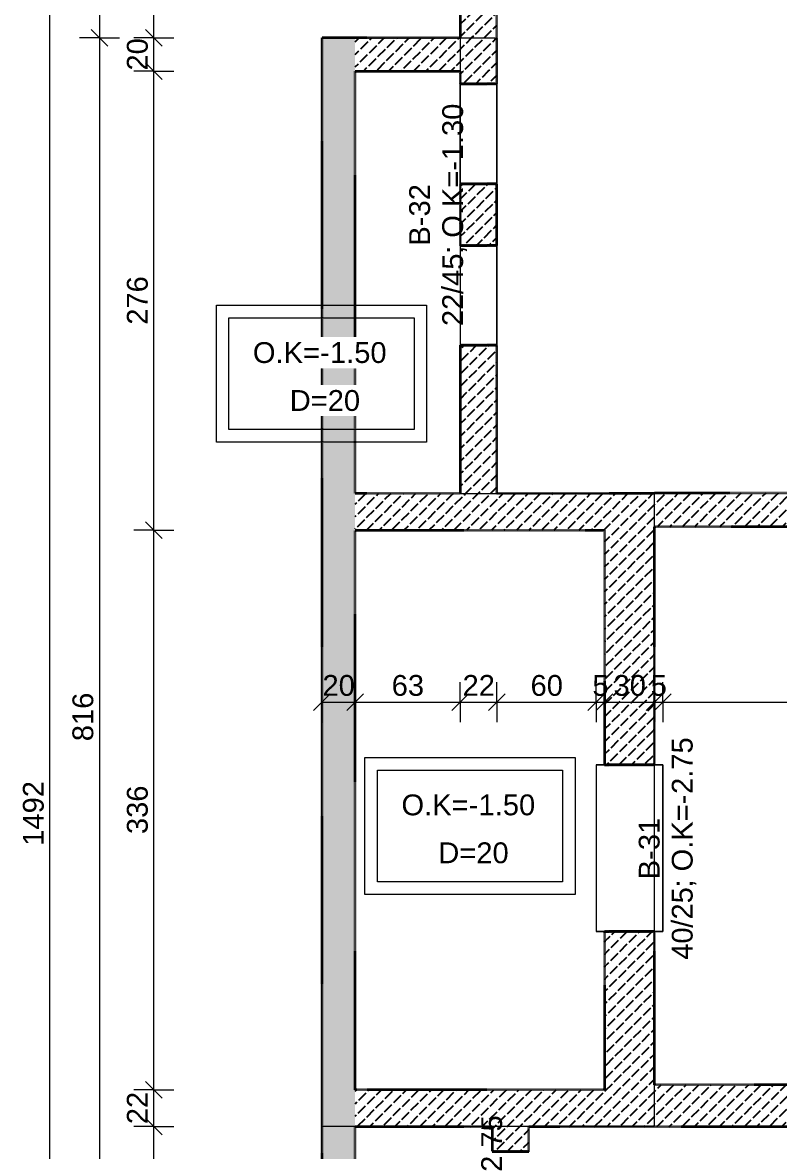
# Model space of a CAD drawing. Header units: centimetres. Extents: x -18 to 1404, y 111 to 1872.
# Drawn here: x -18 to 436, y 798 to 1475 of the extents above; entities that cross this region are included whole.
import ezdxf

# ---------------------------------------------------------------- set-up
doc = ezdxf.new("R2010")
doc.units = ezdxf.units.CM
doc.linetypes.add('Beton Ole', pattern=[0.3, 0.15, -0.15])
for name, color, linetype, lineweight in [('Dimensions', 90, 'Continuous', 9), ('Dimensions-50', 90, 'Continuous', 9), ('Floor Tags', 90, 'Continuous', 9), ('IfcBuildingElementProxy', 7, 'Continuous', 18), ('IfcSlab', 7, 'Continuous', 18), ('IfcWall', 7, 'Continuous', 25), ('Structural Framing Tags', 90, 'Continuous', 9)]:
    doc.layers.add(name, color=color, linetype=linetype, lineweight=lineweight)
doc.styles.add('Arial', font='arial.ttf', dxfattribs={"height": 12.5})
doc.dimstyles.new('Deng_-_2mm_Arial_2', dxfattribs={"dimscale": 30.48, "dimtxt": 12.753242, "dimasz": 0.328084, "dimexe": 0.393701, "dimexo": 0.0625, "dimgap": 0, "dimtad": 1, "dimdec": 0, "dimzin": 0, "dimdsep": 46, "dimtxsty": 'Arial', "dimblk1": 'OBLIQUE', "dimblk2": 'OBLIQUE', "dimsah": 1, "dimcen": 0.09, "dimazin": 0, "dimtfac": 1, "dimtdec": 4, "dimtix": 1, "dimtmove": 0, "dimatfit": 3, "dimfxl": 0.393701, "dimfxlon": 1, "dimtvp": 1, "dimtolj": 1, "dimtzin": 0, "dimarcsym": 2})
pattern_1 = [(45, (0, 0), (0.34224, 7.8404), [6.271, -1.524])]

# ---------------------------------------------------------------- blocks, each defined once
blk = doc.blocks.new('M_Concrete-Rectangular Beam1 - 40_25-9056376-K-11')
at = {"layer": 'IfcBuildingElementProxy', "color": 50}
for p, q in [((-50, 20), (-50, -20)), ((-50, 15), (-50, 20)), ((50, 20), (-50, 20)), ((-50, 20), (50, 20)), ((-50, -15), (-50, 15)), ((50, 20), (50, 15)), ((50, -20), (50, 20)), ((50, 15), (50, -15)), ((-50, -20), (-50, -15)), ((-50, -20), (50, -20)), ((-50, -20), (50, -20)), ((50, -15), (50, -20))]:
    blk.add_line(p, q, dxfattribs=at)
blk = doc.blocks.new('TAGFLOOR - D_-1983752-K-11')
at = {"layer": 'Floor Tags'}
for p, q in [((-1.548, -0.773), (-1.548, 0.87)), ((-1.548, 0.87), (0.976, 0.87)), ((0.976, 0.87), (0.976, -0.773)), ((-1.398, 0.72), (0.826, 0.72)), ((-1.398, -0.623), (-1.398, 0.72)), ((0.826, 0.72), (0.826, -0.623)), ((0.826, -0.623), (-1.398, -0.623)), ((0.976, -0.773), (-1.548, -0.773))]:
    blk.add_line(p, q, dxfattribs=at)
blk = doc.blocks.new('DIMBLOCK42-K-11')
at = {"layer": 'Dimensions-50', "transparency": 16777216}
for p, q in [((60.78, 812.76), (55.78, 817.76)), ((60.78, 812.76), (48.78, 812.76)), ((60.78, 317.88), (60.78, 812.76)), ((60.78, 812.76), (65.78, 807.76)), ((60.78, 812.76), (72.78, 812.76)), ((60.78, 317.88), (55.78, 322.88)), ((60.78, 317.88), (48.78, 317.88)), ((60.78, 317.88), (65.78, 312.88)), ((60.78, 317.88), (72.78, 317.88))]:
    blk.add_line(p, q, dxfattribs=at)
at = {"layer": 'Dimensions-50', "color": 0, "transparency": 16777216, "insert": (44.56, 550.9), "char_height": 12.5, "width": 34.6103, "attachment_point": 1, "rotation": 90, "line_spacing_factor": 0.941778, "style": 'Arial'}
blk.add_mtext('495', dxfattribs=at)
blk = doc.blocks.new('_Oblique')
at = {"color": 0, "linetype": 'ByBlock', "lineweight": -2}
blk.add_line((-0.5, -0.5), (0.5, 0.5), dxfattribs=at)
blk = doc.blocks.new('DIMBLOCK43-K-11')
at = {"layer": 'Dimensions-50', "transparency": 16777216}
for p, q in [((60.78, 834.76), (48.78, 834.76)), ((60.78, 834.76), (55.78, 839.76)), ((60.78, 812.76), (60.78, 834.76)), ((60.78, 834.76), (65.78, 829.76)), ((60.78, 834.76), (72.78, 834.76)), ((60.78, 812.76), (55.78, 817.76)), ((60.78, 812.76), (48.78, 812.76)), ((60.78, 812.76), (65.78, 807.76)), ((60.78, 812.76), (72.78, 812.76))]:
    blk.add_line(p, q, dxfattribs=at)
at = {"layer": 'Dimensions-50', "color": 0, "transparency": 16777216, "insert": (44.56, 814.15), "char_height": 12.5, "width": 23.0736, "attachment_point": 1, "rotation": 90, "line_spacing_factor": 0.941778, "style": 'Arial'}
blk.add_mtext('22', dxfattribs=at)
blk = doc.blocks.new('DIMBLOCK44-K-11')
at = {"layer": 'Dimensions-50', "transparency": 16777216}
for p, q in [((60.78, 1170.69), (55.78, 1175.69)), ((60.78, 1170.69), (48.78, 1170.69)), ((60.78, 834.76), (60.78, 1170.69)), ((60.78, 1170.69), (65.78, 1165.69)), ((60.78, 1170.69), (72.78, 1170.69)), ((60.78, 834.76), (48.78, 834.76)), ((60.78, 834.76), (55.78, 839.76)), ((60.78, 834.76), (65.78, 829.76)), ((60.78, 834.76), (72.78, 834.76))]:
    blk.add_line(p, q, dxfattribs=at)
at = {"layer": 'Dimensions-50', "color": 0, "transparency": 16777216, "insert": (44.56, 988.3), "char_height": 12.5, "width": 34.6103, "attachment_point": 1, "rotation": 90, "line_spacing_factor": 0.941778, "style": 'Arial'}
blk.add_mtext('336', dxfattribs=at)
blk = doc.blocks.new('DIMBLOCK45-K-11')
at = {"layer": 'Dimensions-50', "transparency": 16777216}
for p, q in [((60.78, 1446.25), (55.78, 1451.25)), ((60.78, 1446.25), (48.78, 1446.25)), ((60.78, 1170.69), (60.78, 1446.25)), ((60.78, 1446.25), (65.78, 1441.25)), ((60.78, 1446.25), (72.78, 1446.25)), ((60.78, 1170.69), (55.78, 1175.69)), ((60.78, 1170.69), (48.78, 1170.69)), ((60.78, 1170.69), (65.78, 1165.69)), ((60.78, 1170.69), (72.78, 1170.69))]:
    blk.add_line(p, q, dxfattribs=at)
at = {"layer": 'Dimensions-50', "color": 0, "transparency": 16777216, "insert": (44.56, 1294.05), "char_height": 12.5, "width": 34.6103, "attachment_point": 1, "rotation": 90, "line_spacing_factor": 0.941778, "style": 'Arial'}
blk.add_mtext('276', dxfattribs=at)
blk = doc.blocks.new('DIMBLOCK46-K-11')
at = {"layer": 'Dimensions-50', "transparency": 16777216}
for p, q in [((60.78, 1466.25), (55.78, 1471.25)), ((60.78, 1466.25), (48.78, 1466.25)), ((60.78, 1446.25), (60.78, 1466.25)), ((60.78, 1466.25), (65.78, 1461.25)), ((60.78, 1466.25), (72.78, 1466.25)), ((60.78, 1446.25), (55.78, 1451.25)), ((60.78, 1446.25), (48.78, 1446.25)), ((60.78, 1446.25), (65.78, 1441.25)), ((60.78, 1446.25), (72.78, 1446.25))]:
    blk.add_line(p, q, dxfattribs=at)
at = {"layer": 'Dimensions-50', "color": 0, "transparency": 16777216, "insert": (44.56, 1446.64), "char_height": 12.5, "width": 23.0736, "attachment_point": 1, "rotation": 90, "line_spacing_factor": 0.941778, "style": 'Arial'}
blk.add_mtext('20', dxfattribs=at)
blk = doc.blocks.new('DIMBLOCK47-K-11')
at = {"layer": 'Dimensions-50', "transparency": 16777216}
for p, q in [((60.78, 1653.69), (48.78, 1653.69)), ((60.78, 1653.69), (55.78, 1658.69)), ((60.78, 1466.25), (60.78, 1653.69)), ((60.78, 1653.69), (65.78, 1648.69)), ((60.78, 1653.69), (72.78, 1653.69)), ((60.78, 1466.25), (55.78, 1471.25)), ((60.78, 1466.25), (48.78, 1466.25)), ((60.78, 1466.25), (65.78, 1461.25)), ((60.78, 1466.25), (72.78, 1466.25))]:
    blk.add_line(p, q, dxfattribs=at)
at = {"layer": 'Dimensions-50', "color": 0, "transparency": 16777216, "insert": (44.56, 1545.55), "char_height": 12.5, "width": 34.6103, "attachment_point": 1, "rotation": 90, "line_spacing_factor": 0.941778, "style": 'Arial'}
blk.add_mtext('187', dxfattribs=at)
blk = doc.blocks.new('DIMBLOCK51-K-11')
at = {"layer": 'Dimensions-50', "transparency": 16777216}
for p, q in [((28.07, 1673.69), (23.07, 1678.69)), ((28.07, 1673.69), (16.07, 1673.69)), ((28.07, 1673.69), (28.07, 1466.25)), ((28.07, 1673.69), (33.07, 1668.69)), ((28.07, 1673.69), (40.07, 1673.69)), ((28.07, 1466.25), (23.07, 1471.25)), ((28.07, 1466.25), (16.07, 1466.25)), ((28.07, 1466.25), (33.07, 1461.25)), ((28.07, 1466.25), (40.07, 1466.25))]:
    blk.add_line(p, q, dxfattribs=at)
at = {"layer": 'Dimensions-50', "color": 0, "transparency": 16777216, "insert": (11.85, 1555.55), "char_height": 12.5, "width": 34.6103, "attachment_point": 1, "rotation": 90, "line_spacing_factor": 0.941778, "style": 'Arial'}
blk.add_mtext('207', dxfattribs=at)
blk = doc.blocks.new('DIMBLOCK52-K-11')
at = {"layer": 'Dimensions-50', "transparency": 16777216}
for p, q in [((28.07, 1466.25), (23.07, 1471.25)), ((28.07, 1466.25), (16.07, 1466.25)), ((28.07, 1466.25), (28.07, 650.7)), ((28.07, 1466.25), (33.07, 1461.25)), ((28.07, 1466.25), (40.07, 1466.25)), ((28.07, 650.7), (16.07, 650.7)), ((28.07, 650.7), (23.07, 655.7)), ((28.07, 650.7), (33.07, 645.7)), ((28.07, 650.7), (40.07, 650.7))]:
    blk.add_line(p, q, dxfattribs=at)
at = {"layer": 'Dimensions-50', "color": 0, "transparency": 16777216, "insert": (11.85, 1044.06), "char_height": 12.5, "width": 34.6103, "attachment_point": 1, "rotation": 90, "line_spacing_factor": 0.941778, "style": 'Arial'}
blk.add_mtext('816', dxfattribs=at)
blk = doc.blocks.new('DIMBLOCK55-K-11')
at = {"layer": 'Dimensions-50', "transparency": 16777216}
for p, q in [((-1.66, 1746.69), (-6.66, 1751.69)), ((-1.66, 1746.69), (-13.66, 1746.69)), ((-1.66, 254.32), (-1.66, 1746.69)), ((-1.66, 1746.69), (3.34, 1741.69)), ((-1.66, 1746.69), (10.34, 1746.69)), ((-1.66, 254.32), (-6.66, 259.32)), ((-1.66, 254.32), (-13.66, 254.32)), ((-1.66, 254.32), (3.34, 249.32)), ((-1.66, 254.32), (10.34, 254.32))]:
    blk.add_line(p, q, dxfattribs=at)
at = {"layer": 'Dimensions-50', "color": 0, "transparency": 16777216, "insert": (-17.89, 981.28), "char_height": 12.5, "width": 46.1471, "attachment_point": 1, "rotation": 90, "line_spacing_factor": 0.941778, "style": 'Arial'}
blk.add_mtext('1492', dxfattribs=at)
blk = doc.blocks.new('DIMBLOCK91-K-11')
at = {"layer": 'Dimensions-50', "transparency": 16777216}
for p, q in [((161.61, 1067.56), (161.61, 1079.56)), ((181.61, 1067.56), (181.61, 1079.56)), ((161.61, 1067.56), (166.61, 1072.56)), ((181.61, 1067.56), (186.61, 1072.56)), ((161.61, 1067.56), (156.61, 1062.56)), ((161.61, 1067.56), (181.61, 1067.56)), ((161.61, 1067.56), (161.61, 1055.56)), ((181.61, 1067.56), (176.61, 1062.56)), ((181.61, 1067.56), (181.61, 1055.56))]:
    blk.add_line(p, q, dxfattribs=at)
at = {"layer": 'Dimensions-50', "color": 0, "transparency": 16777216, "insert": (162, 1083.79), "char_height": 12.5, "width": 23.0736, "attachment_point": 1, "line_spacing_factor": 0.941778, "style": 'Arial'}
blk.add_mtext('20', dxfattribs=at)
blk = doc.blocks.new('DIMBLOCK92-K-11')
at = {"layer": 'Dimensions-50', "transparency": 16777216}
for p, q in [((181.61, 1067.56), (181.61, 1079.56)), ((244.72, 1067.56), (244.72, 1079.56)), ((181.61, 1067.56), (186.61, 1072.56)), ((244.72, 1067.56), (249.72, 1072.56)), ((181.61, 1067.56), (176.61, 1062.56)), ((181.61, 1067.56), (244.72, 1067.56)), ((181.61, 1067.56), (181.61, 1055.56)), ((244.72, 1067.56), (239.72, 1062.56)), ((244.72, 1067.56), (244.72, 1055.56))]:
    blk.add_line(p, q, dxfattribs=at)
at = {"layer": 'Dimensions-50', "color": 0, "transparency": 16777216, "insert": (203.55, 1083.79), "char_height": 12.5, "width": 23.0736, "attachment_point": 1, "line_spacing_factor": 0.941778, "style": 'Arial'}
blk.add_mtext('63', dxfattribs=at)
blk = doc.blocks.new('DIMBLOCK93-K-11')
at = {"layer": 'Dimensions-50', "transparency": 16777216}
for p, q in [((244.72, 1067.56), (244.72, 1079.56)), ((266.72, 1067.56), (266.72, 1079.56)), ((244.72, 1067.56), (249.72, 1072.56)), ((266.72, 1067.56), (271.72, 1072.56)), ((244.72, 1067.56), (239.72, 1062.56)), ((244.72, 1067.56), (266.72, 1067.56)), ((244.72, 1067.56), (244.72, 1055.56)), ((266.72, 1067.56), (261.72, 1062.56)), ((266.72, 1067.56), (266.72, 1055.56))]:
    blk.add_line(p, q, dxfattribs=at)
at = {"layer": 'Dimensions-50', "color": 0, "transparency": 16777216, "insert": (246.1, 1083.79), "char_height": 12.5, "width": 23.0736, "attachment_point": 1, "line_spacing_factor": 0.941778, "style": 'Arial'}
blk.add_mtext('22', dxfattribs=at)
blk = doc.blocks.new('DIMBLOCK94-K-11')
at = {"layer": 'Dimensions-50', "transparency": 16777216}
for p, q in [((266.72, 1067.56), (266.72, 1079.56)), ((326.37, 1067.56), (326.37, 1079.56)), ((266.72, 1067.56), (271.72, 1072.56)), ((326.37, 1067.56), (331.37, 1072.56)), ((266.72, 1067.56), (261.72, 1062.56)), ((266.72, 1067.56), (326.37, 1067.56)), ((266.72, 1067.56), (266.72, 1055.56)), ((326.37, 1067.56), (321.37, 1062.56)), ((326.37, 1067.56), (326.37, 1055.56))]:
    blk.add_line(p, q, dxfattribs=at)
at = {"layer": 'Dimensions-50', "color": 0, "transparency": 16777216, "insert": (286.93, 1083.79), "char_height": 12.5, "width": 23.0736, "attachment_point": 1, "line_spacing_factor": 0.941778, "style": 'Arial'}
blk.add_mtext('60', dxfattribs=at)
blk = doc.blocks.new('DIMBLOCK95-K-11')
at = {"layer": 'Dimensions-50', "transparency": 16777216}
for p, q in [((326.37, 1067.56), (326.37, 1079.56)), ((331.37, 1067.56), (331.37, 1079.56)), ((326.37, 1067.56), (331.37, 1072.56)), ((331.37, 1067.56), (336.37, 1072.56)), ((326.37, 1067.56), (321.37, 1062.56)), ((326.37, 1067.56), (331.37, 1067.56)), ((331.37, 1067.56), (326.37, 1062.56)), ((326.37, 1067.56), (326.37, 1055.56)), ((331.37, 1067.56), (331.37, 1055.56))]:
    blk.add_line(p, q, dxfattribs=at)
at = {"layer": 'Dimensions-50', "color": 0, "transparency": 16777216, "insert": (324.07, 1083.79), "char_height": 12.5, "width": 11.5368, "attachment_point": 1, "line_spacing_factor": 0.941778, "style": 'Arial'}
blk.add_mtext('\\fArial|b0|i0|c177|p34|;5', dxfattribs=at)
blk = doc.blocks.new('DIMBLOCK96-K-11')
at = {"layer": 'Dimensions-50', "transparency": 16777216}
for p, q in [((331.37, 1067.56), (331.37, 1079.56)), ((361.37, 1067.56), (361.37, 1079.56)), ((331.37, 1067.56), (336.37, 1072.56)), ((361.37, 1067.56), (366.37, 1072.56)), ((331.37, 1067.56), (326.37, 1062.56)), ((331.37, 1067.56), (361.37, 1067.56)), ((331.37, 1067.56), (331.37, 1055.56)), ((361.37, 1067.56), (356.37, 1062.56)), ((361.37, 1067.56), (361.37, 1055.56))]:
    blk.add_line(p, q, dxfattribs=at)
at = {"layer": 'Dimensions-50', "color": 0, "transparency": 16777216, "insert": (336.76, 1083.79), "char_height": 12.5, "width": 23.0736, "attachment_point": 1, "line_spacing_factor": 0.941778, "style": 'Arial'}
blk.add_mtext('30', dxfattribs=at)
blk = doc.blocks.new('DIMBLOCK97-K-11')
at = {"layer": 'Dimensions-50', "transparency": 16777216}
for p, q in [((361.37, 1067.56), (361.37, 1079.56)), ((366.37, 1067.56), (366.37, 1079.56)), ((361.37, 1067.56), (366.37, 1072.56)), ((366.37, 1067.56), (371.37, 1072.56)), ((361.37, 1067.56), (356.37, 1062.56)), ((361.37, 1067.56), (366.37, 1067.56)), ((366.37, 1067.56), (361.37, 1062.56)), ((361.37, 1067.56), (361.37, 1055.56)), ((366.37, 1067.56), (366.37, 1055.56))]:
    blk.add_line(p, q, dxfattribs=at)
at = {"layer": 'Dimensions-50', "color": 0, "transparency": 16777216, "insert": (359.07, 1083.79), "char_height": 12.5, "width": 11.5368, "attachment_point": 1, "line_spacing_factor": 0.941778, "style": 'Arial'}
blk.add_mtext('\\fArial|b0|i0|c177|p34|;5', dxfattribs=at)
blk = doc.blocks.new('DIMBLOCK98-K-11')
at = {"layer": 'Dimensions-50', "transparency": 16777216}
for p, q in [((366.37, 1067.56), (366.37, 1079.56)), ((609.37, 1067.56), (609.37, 1079.56)), ((366.37, 1067.56), (371.37, 1072.56)), ((609.37, 1067.56), (614.37, 1072.56)), ((366.37, 1067.56), (361.37, 1062.56)), ((366.37, 1067.56), (609.37, 1067.56)), ((366.37, 1067.56), (366.37, 1055.56)), ((609.37, 1067.56), (604.37, 1062.56)), ((609.37, 1067.56), (609.37, 1055.56))]:
    blk.add_line(p, q, dxfattribs=at)
at = {"layer": 'Dimensions-50', "color": 0, "transparency": 16777216, "insert": (473.45, 1083.79), "char_height": 12.5, "width": 34.6103, "attachment_point": 1, "line_spacing_factor": 0.941778, "style": 'Arial'}
blk.add_mtext('243', dxfattribs=at)

msp = doc.modelspace()

# ---------------------------------------------------------------- hatches: boundary and pattern name
at = {"layer": 'IfcWall', "linetype": 'Beton Ole'}
h = msp.add_hatch(dxfattribs=at)
h.set_pattern_fill('FP_1', color=256, style=0, pattern_type=2)
h.set_pattern_definition(pattern_1)
h.paths.add_polyline_path([(266.72, 1466.25), (266.72, 1746.69), (244.72, 1746.69), (244.72, 1466.25)])
h = msp.add_hatch(dxfattribs=at)
h.set_pattern_fill('FP_1', color=256, style=0, pattern_type=2)
h.set_pattern_definition(pattern_1)
h.paths.add_polyline_path([(181.61, 297.85), (181.61, 1466.25), (161.61, 1466.25), (161.61, 297.85)])
h = msp.add_hatch(dxfattribs=at)
h.set_pattern_fill('FP_1', color=256, style=0, pattern_type=2)
h.set_pattern_definition(pattern_1)
h.paths.add_polyline_path([(266.72, 1446.25), (266.72, 1466.25), (181.61, 1466.25), (181.61, 1446.25), (244.72, 1446.25)])
h = msp.add_hatch(dxfattribs=at)
h.set_pattern_fill('FP_1', color=256, style=0, pattern_type=2)
h.set_pattern_definition(pattern_1)
h.paths.add_polyline_path([(244.72, 1438.69), (266.72, 1438.69), (266.72, 1446.25), (244.72, 1446.25)])
h = msp.add_hatch(dxfattribs=at)
h.set_pattern_fill('FP_1', color=256, style=0, pattern_type=2)
h.set_pattern_definition(pattern_1)
h.paths.add_polyline_path([(266.72, 1341.69), (266.72, 1378.69), (244.72, 1378.69), (244.72, 1341.69)])
h = msp.add_hatch(dxfattribs=at)
h.set_pattern_fill('FP_1', color=256, style=0, pattern_type=2)
h.set_pattern_definition(pattern_1)
h.paths.add_polyline_path([(266.72, 1192.69), (266.72, 1281.69), (244.72, 1281.69), (244.72, 1192.69)])
h = msp.add_hatch(dxfattribs=at)
h.set_pattern_fill('FP_1', color=256, style=0, pattern_type=2)
h.set_pattern_definition(pattern_1)
h.paths.add_polyline_path([(331.37, 1170.69), (331.37, 1192.69), (181.61, 1192.69), (181.61, 1170.69), (299.31, 1170.69)])
h = msp.add_hatch(dxfattribs=at)
h.set_pattern_fill('FP_1', color=256, style=0, pattern_type=2)
h.set_pattern_definition(pattern_1)
h.paths.add_polyline_path([(331.37, 1029.8), (361.37, 1029.8), (361.37, 1192.69), (331.37, 1192.69), (331.37, 1170.69)])
h = msp.add_hatch(dxfattribs=at)
h.set_pattern_fill('FP_1', color=256, style=0, pattern_type=2)
h.set_pattern_definition(pattern_1)
h.paths.add_polyline_path([(609.37, 1172.93), (609.37, 1192.93), (361.37, 1192.93), (361.37, 1172.93)])
h = msp.add_hatch(dxfattribs=at)
h.set_pattern_fill('FP_1', color=256, style=0, pattern_type=2)
h.set_pattern_definition(pattern_1)
h.paths.add_polyline_path([(361.37, 812.76), (361.37, 929.8), (331.37, 929.8), (331.37, 812.76)])
h = msp.add_hatch(dxfattribs=at)
h.set_pattern_fill('FP_1', color=256, style=0, pattern_type=2)
h.set_pattern_definition(pattern_1)
h.paths.add_polyline_path([(331.37, 812.76), (331.37, 834.76), (181.61, 834.76), (181.61, 812.76), (285.85, 812.76)])
h = msp.add_hatch(dxfattribs=at)
h.set_pattern_fill('FP_1', color=256, style=0, pattern_type=2)
h.set_pattern_definition(pattern_1)
h.paths.add_polyline_path([(692.33, 812.76), (692.33, 837.76), (361.37, 837.76), (361.37, 812.76), (691.27, 812.76)])
h = msp.add_hatch(dxfattribs=at)
h.set_pattern_fill('FP_1', color=256, style=0, pattern_type=2)
h.set_pattern_definition(pattern_1)
h.paths.add_polyline_path([(285.85, 797.8), (285.85, 812.76), (263.85, 812.76), (263.85, 797.8)])

# ---------------------------------------------------------------- linework, layer by layer
at = {"layer": 'IfcBuildingElementProxy', "color": 50}
for p, q in [((266.72, 1438.69), (244.72, 1438.69)), ((244.72, 1438.69), (266.72, 1438.69)), ((244.72, 1378.69), (244.72, 1438.69)), ((244.72, 1438.69), (244.72, 1378.69)), ((244.72, 1438.69), (244.72, 1378.69)), ((244.72, 1438.69), (266.72, 1438.69)), ((244.72, 1438.69), (266.72, 1438.69)), ((244.72, 1378.69), (244.72, 1438.69)), ((266.72, 1378.69), (266.72, 1438.69)), ((266.72, 1378.69), (266.72, 1438.69)), ((266.72, 1438.69), (266.72, 1378.69)), ((266.72, 1438.69), (266.72, 1378.69)), ((266.72, 1378.69), (244.72, 1378.69)), ((266.72, 1378.69), (244.72, 1378.69)), ((244.72, 1378.69), (266.72, 1378.69)), ((266.72, 1378.69), (244.72, 1378.69)), ((266.72, 1341.69), (244.72, 1341.69)), ((244.72, 1341.69), (244.72, 1281.69)), ((244.72, 1341.69), (244.72, 1281.69)), ((244.72, 1341.69), (244.72, 1281.69)), ((244.72, 1341.69), (266.72, 1341.69)), ((244.72, 1341.69), (266.72, 1341.69)), ((244.72, 1341.69), (244.72, 1281.69)), ((244.72, 1341.69), (266.72, 1341.69)), ((266.72, 1281.69), (266.72, 1341.69)), ((266.72, 1281.69), (266.72, 1341.69)), ((266.72, 1341.69), (266.72, 1281.69)), ((266.72, 1281.69), (266.72, 1341.69)), ((244.72, 1281.69), (266.72, 1281.69)), ((266.72, 1281.69), (244.72, 1281.69)), ((266.72, 1281.69), (244.72, 1281.69)), ((266.72, 1281.69), (244.72, 1281.69))]:
    msp.add_line(p, q, dxfattribs=at)
at = {"layer": 'IfcSlab', "color": 50}
for p, q in [((244.72, 1673.69), (244.72, 1192.69)), ((161.61, 650.7), (161.61, 1466.25)), ((161.61, 1466.25), (266.72, 1466.25)), ((266.72, 1466.25), (266.72, 1192.69)), ((244.72, 1192.69), (361.37, 1192.69)), ((361.37, 812.76), (361.37, 1192.69)), ((361.37, 1192.69), (361.37, 1192.69)), ((361.37, 812.76), (161.61, 812.76))]:
    msp.add_line(p, q, dxfattribs=at)
at = {"layer": 'IfcWall', "color": 10, "linetype": 'Beton Ole', "lineweight": 35}
for p, q in [((244.72, 1746.69), (244.72, 1466.25)), ((266.72, 1438.69), (266.72, 1653.69)), ((161.61, 1466.25), (161.61, 297.85)), ((244.72, 1466.25), (161.61, 1466.25)), ((181.61, 1192.69), (181.61, 1446.25)), ((181.61, 1446.25), (244.72, 1446.25)), ((244.72, 1446.25), (244.72, 1438.69)), ((244.72, 1378.69), (244.72, 1341.69)), ((266.72, 1378.69), (244.72, 1378.69)), ((266.72, 1341.69), (266.72, 1378.69)), ((244.72, 1341.69), (266.72, 1341.69)), ((244.72, 1281.69), (244.72, 1192.69)), ((266.72, 1281.69), (244.72, 1281.69)), ((266.72, 1192.69), (266.72, 1281.69)), ((244.72, 1192.69), (181.61, 1192.69)), ((609.37, 1192.93), (361.37, 1192.93)), ((361.37, 1192.93), (361.37, 1192.69)), ((361.37, 1172.93), (609.37, 1172.93)), ((361.37, 1029.8), (361.37, 1172.93)), ((181.61, 834.76), (181.61, 1170.69)), ((181.61, 1170.69), (331.37, 1170.69)), ((331.37, 1170.69), (331.37, 1029.8)), ((331.37, 1029.8), (361.37, 1029.8)), ((331.37, 929.8), (331.37, 834.76)), ((361.37, 837.76), (361.37, 929.8)), ((331.37, 834.76), (181.61, 834.76)), ((692.33, 837.76), (361.37, 837.76)), ((181.61, 317.88), (181.61, 812.76)), ((263.85, 812.76), (263.85, 797.8)), ((285.85, 797.8), (285.85, 812.76))]:
    msp.add_line(p, q, dxfattribs=at)
at = {"layer": 'IfcWall', "color": 250, "linetype": 'Beton Ole', "lineweight": 35}
for p, q in [((244.72, 1746.69), (244.72, 1466.25)), ((266.72, 1438.69), (266.72, 1653.69)), ((161.61, 1466.25), (161.61, 297.85)), ((244.72, 1466.25), (161.61, 1466.25)), ((181.61, 1192.69), (181.61, 1446.25)), ((181.61, 1446.25), (244.72, 1446.25)), ((244.72, 1446.25), (244.72, 1438.69)), ((244.72, 1438.69), (266.72, 1438.69)), ((266.72, 1438.69), (244.72, 1438.69)), ((244.72, 1378.69), (244.72, 1341.69)), ((244.72, 1378.69), (266.72, 1378.69)), ((266.72, 1341.69), (266.72, 1378.69)), ((266.72, 1341.69), (244.72, 1341.69)), ((244.72, 1281.69), (244.72, 1192.69)), ((244.72, 1281.69), (266.72, 1281.69)), ((266.72, 1192.69), (266.72, 1281.69)), ((244.72, 1192.69), (181.61, 1192.69)), ((361.37, 1192.69), (266.72, 1192.69)), ((361.37, 1192.69), (266.72, 1192.69)), ((609.37, 1192.93), (361.37, 1192.93)), ((361.37, 1192.69), (361.37, 1192.93)), ((361.37, 1172.93), (609.37, 1172.93)), ((361.37, 1029.8), (361.37, 1172.93)), ((181.61, 834.76), (181.61, 1170.69)), ((181.61, 1170.69), (331.37, 1170.69)), ((331.37, 1170.69), (331.37, 1029.8)), ((361.37, 1029.8), (331.37, 1029.8)), ((361.37, 929.8), (331.37, 929.8)), ((331.37, 929.8), (331.37, 834.76)), ((331.37, 929.8), (361.37, 929.8)), ((361.37, 837.76), (361.37, 929.8)), ((331.37, 834.76), (181.61, 834.76)), ((692.33, 837.76), (361.37, 837.76)), ((181.61, 317.88), (181.61, 812.76)), ((181.61, 812.76), (263.85, 812.76)), ((181.61, 812.76), (263.85, 812.76)), ((263.85, 812.76), (263.85, 797.8)), ((285.85, 812.76), (717.33, 812.76)), ((285.85, 812.76), (717.33, 812.76)), ((285.85, 797.8), (285.85, 812.76)), ((263.85, 797.8), (285.85, 797.8)), ((285.85, 797.8), (263.85, 797.8))]:
    msp.add_line(p, q, dxfattribs=at)

# ---------------------------------------------------------------- block references
at = {"layer": 'Floor Tags', "xscale": 49.99999999999998, "yscale": 49.99999999999998, "zscale": 49.99999999999998}
for p in [(175.66, 1262.25), (264.88, 990.73)]:
    msp.add_blockref('TAGFLOOR - D_-1983752-K-11', p, dxfattribs=at)
at = {"layer": 'IfcBuildingElementProxy', "color": 50, "rotation": 269.9999999999999}
msp.add_blockref('M_Concrete-Rectangular Beam1 - 40_25-9056376-K-11', (346.37, 979.8), dxfattribs=at)

# ---------------------------------------------------------------- texts
at = {"layer": 'Structural Framing Tags', "color": 7, "char_height": 12.5, "attachment_point": 1, "rotation": 90, "style": 'Arial'}
for s, insert, width in [('1.30', (233.9, 1392.79), 40.8861), ('; O.K=-', (233.9, 1336.57), 68.1434), ('32', (214.05, 1359.06), 23.2489), ('B-', (214.05, 1341.53), 21.2447), ('45', (233.9, 1317.39), 23.2489), ('\\fArial|b0|i0|c177|p34|;/', (233.9, 1312.43), 6.0127), ('22', (233.9, 1293.24), 23.2489), ('2.75', (371.73, 1012.4), 40.8861), ('; O.K=-', (371.73, 956.18), 68.1434), ('31', (351.89, 978.67), 23.2489), ('B-', (351.89, 961.14), 21.2447), ('25', (371.73, 937), 23.2489), ('\\fArial|b0|i0|c177|p34|;/', (371.73, 932.04), 6.0127), ('40', (371.73, 912.85), 23.2489), ('2.75', (257.29, 785.52), 40.8861)]:
    msp.add_mtext(s, dxfattribs=dict(at, insert=insert, width=width))

# ---------------------------------------------------------------- dimensions: what is measured, and where the dimension line sits
at = {"layer": 'Dimensions'}
for base, p1, p2, override, picture, middle in [((-1.66, 1746.69), (10.34, 254.32), (10.34, 1746.69), {"dimpost": '<>', "dimfxl": 1492.370645}, 'DIMBLOCK55-K-11', (-8.05, 1000.5)), ((28.07, 1466.25), (40.07, 1673.69), (40.07, 1466.25), {"dimpost": '<>', "dimfxl": 207.441626}, 'DIMBLOCK51-K-11', (21.69, 1569.97)), ((60.78, 1653.69), (72.78, 1466.25), (72.78, 1653.69), {"dimpost": '<>', "dimfxl": 187.441626}, 'DIMBLOCK47-K-11', (54.4, 1559.97)), ((28.07, 650.7), (40.07, 1466.25), (40.07, 650.7), {"dimpost": '<>', "dimfxl": 815.54998}, 'DIMBLOCK52-K-11', (21.69, 1058.48)), ((60.78, 1466.25), (72.78, 1446.25), (72.78, 1466.25), {"dimpost": '<>', "dimfxl": 20}, 'DIMBLOCK46-K-11', (54.4, 1456.25)), ((60.78, 1446.25), (72.78, 1170.69), (72.78, 1446.25), {"dimpost": '<>', "dimfxl": 275.564985}, 'DIMBLOCK45-K-11', (54.4, 1308.47)), ((60.78, 1170.69), (72.78, 834.76), (72.78, 1170.69), {"dimpost": '<>', "dimfxl": 335.924844}, 'DIMBLOCK44-K-11', (54.4, 1002.73)), ((60.78, 834.76), (72.78, 812.76), (72.78, 834.76), {"dimpost": '<>', "dimfxl": 22}, 'DIMBLOCK43-K-11', (54.51, 823.76)), ((60.78, 812.76), (72.78, 317.88), (72.78, 812.76), {"dimpost": '<>', "dimfxl": 494.881776}, 'DIMBLOCK42-K-11', (54.4, 565.32))]:
    dim = msp.add_linear_dim(base=base, p1=p1, p2=p2, angle=90, dimstyle='Deng_-_2mm_Arial_2', override=override, dxfattribs=at)
    dim.commit()
    dim.dimension.update_dxf_attribs({"geometry": picture, "text_midpoint": middle})
for base, p1, p2, override, picture, middle in [((181.61, 1067.56), (161.61, 1079.56), (181.61, 1079.56), {"dimpost": '<>', "dimfxl": 20}, 'DIMBLOCK91-K-11', (171.61, 1073.94)), ((244.72, 1067.56), (181.61, 1079.56), (244.72, 1079.56), {"dimpost": '<>', "dimfxl": 63.108491}, 'DIMBLOCK92-K-11', (213.16, 1073.95)), ((266.72, 1067.56), (244.72, 1079.56), (266.72, 1079.56), {"dimpost": '<>', "dimfxl": 22}, 'DIMBLOCK93-K-11', (255.72, 1073.83)), ((326.37, 1067.56), (266.72, 1079.56), (326.37, 1055.56), {"dimpost": '<>', "dimfxl": 64.301273}, 'DIMBLOCK94-K-11', (296.54, 1073.94)), ((331.37, 1067.56), (326.37, 1055.56), (331.37, 1055.56), {"dimpost": '<>', "dimfxl": 5}, 'DIMBLOCK95-K-11', (328.87, 1073.92)), ((361.37, 1067.56), (331.37, 1055.56), (361.37, 1055.56), {"dimpost": '<>', "dimfxl": 30}, 'DIMBLOCK96-K-11', (346.37, 1073.95)), ((366.37, 1067.56), (361.37, 1055.56), (366.37, 1055.56), {"dimpost": '<>', "dimfxl": 5}, 'DIMBLOCK97-K-11', (363.87, 1073.92)), ((609.37, 1067.56), (366.37, 1055.56), (609.37, 1079.56), {"dimpost": '<>', "dimfxl": 244.182309}, 'DIMBLOCK98-K-11', (487.87, 1073.95))]:
    dim = msp.add_linear_dim(base=base, p1=p1, p2=p2, dimstyle='Deng_-_2mm_Arial_2', override=override, dxfattribs=at)
    dim.commit()
    dim.dimension.update_dxf_attribs({"geometry": picture, "text_midpoint": middle})

# ---------------------------------------------------------------- next in the draw order: texts
at = {"layer": 'Floor Tags', "color": 7, "char_height": 12.5, "attachment_point": 1, "style": 'Arial', "bg_fill": 3, "box_fill_scale": 1.25, "bg_fill_color": 256, "bg_fill_true_color": 13158600, "bg_fill_transparency": 0}
for s, insert, width in [('O.K=-', (120.2, 1283.6), 56.1181), ('D=', (142.33, 1254.83), 27.6582), ('O.K=-', (209.42, 1012.08), 56.1181), ('D=', (231.54, 983.31), 27.6582)]:
    msp.add_mtext(s, dxfattribs=dict(at, insert=insert, width=width))

# ---------------------------------------------------------------- next in the draw order: texts
for s, insert, width in [('1.50', (166.5, 1283.6), 40.8861), ('20', (165.15, 1254.83), 23.2489), ('1.50', (255.72, 1012.08), 40.8861), ('20', (254.37, 983.31), 23.2489)]:
    msp.add_mtext(s, dxfattribs=dict(at, insert=insert, width=width))

doc.saveas('drawing.dxf')
